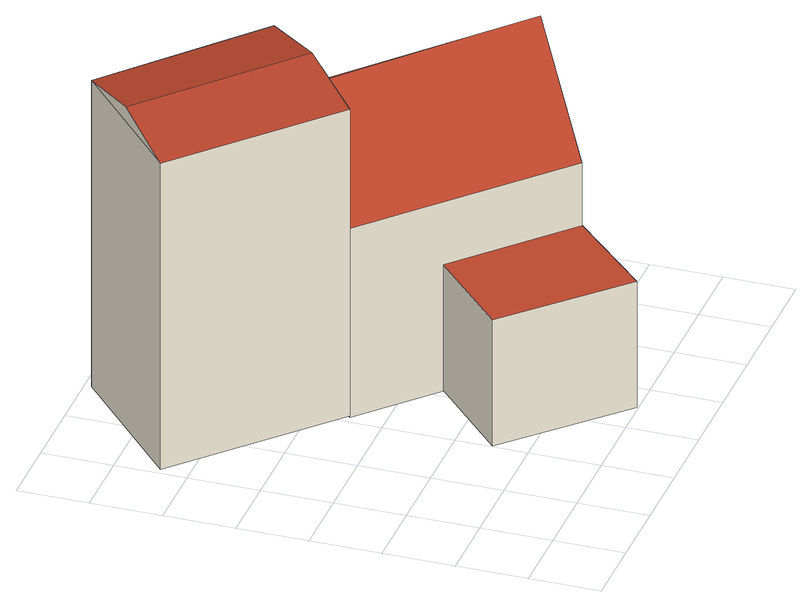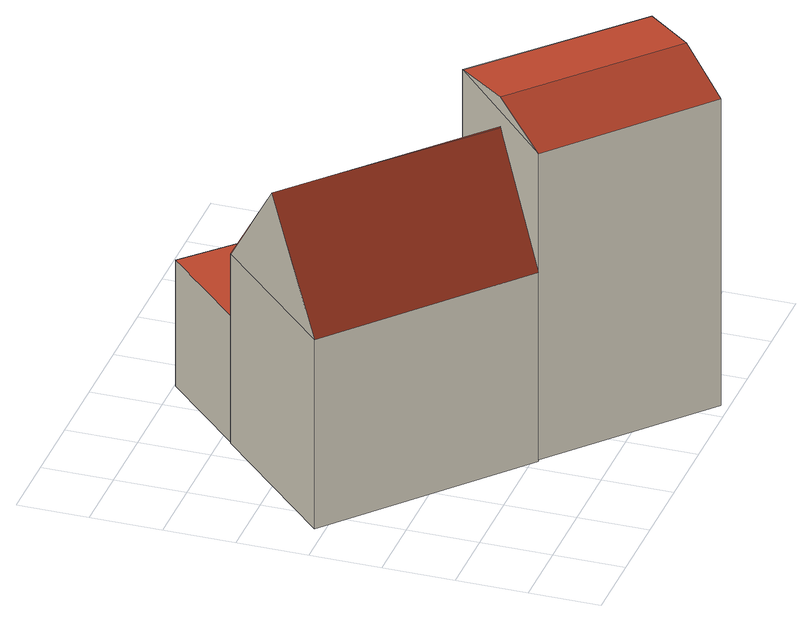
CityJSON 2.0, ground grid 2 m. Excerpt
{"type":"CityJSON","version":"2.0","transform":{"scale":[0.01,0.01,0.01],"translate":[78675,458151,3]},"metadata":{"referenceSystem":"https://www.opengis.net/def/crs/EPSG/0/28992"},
"CityObjects":{
"building1":{"type":"Building","children":["building1-1","building1-2","building1-3"]},
"building1-1":{"type":"BuildingPart","attributes":{"RelativeEavesHeight":9.28,"AbsoluteEavesHeight":12.49,"RelativeRidgeHeight":9.72,"AbsoluteRidgeHeight":12.94,"roofType":"1030"},"parents":["building1"],"geometry":[{"type":"Solid","lod":"2","boundaries":[[[[0,1,2,3]],[[4,5,1,0]],[[6,7,5,4]],[[3,2,7,6]],[[0,8,4]],[[6,9,3]],[[3,9,8,0]],[[4,8,9,6]],[[1,5,7,2]]]],"semantics":{"surfaces":[{"type":"WallSurface"},{"type":"RoofSurface","Slope":79.03,"Direction":222.53},{"type":"RoofSurface","Slope":79.02,"Direction":41.8},{"type":"GroundSurface"}],"values":[[0,0,0,0,0,0,1,2,3]]}}]},
"building1-2":{"type":"BuildingPart","attributes":{"RelativeEavesHeight":5.72,"AbsoluteEavesHeight":8.89,"RelativeRidgeHeight":8.87,"AbsoluteRidgeHeight":12.04,"roofType":"1030"},"parents":["building1"],"geometry":[{"type":"Solid","lod":"2","boundaries":[[[[10,11,12,13]],[[14,15,11,10]],[[16,17,15,14]],[[13,12,17,16]],[[10,18,14]],[[16,19,13]],[[13,19,18,10]],[[14,18,19,16]],[[11,15,17,12]]]],"semantics":{"surfaces":[{"type":"WallSurface"},{"type":"RoofSurface","Slope":37.07,"Direction":222.53},{"type":"RoofSurface","Slope":37.05,"Direction":41.8},{"type":"GroundSurface"}],"values":[[0,0,0,0,0,0,1,2,3]]}}]},
"building1-3":{"type":"BuildingPart","attributes":{"RelativeEavesHeight":3.81,"AbsoluteEavesHeight":7.01,"RelativeRidgeHeight":3.81,"AbsoluteRidgeHeight":7.01,"roofType":"1000"},"parents":["building1"],"geometry":[{"type":"Solid","lod":"2","boundaries":[[[[20,21,22,23]],[[24,25,21,20]],[[26,27,25,24]],[[23,22,27,26]],[[24,20,23,26]],[[21,25,27,22]]]],"semantics":{"surfaces":[{"type":"WallSurface"},{"type":"RoofSurface","Slope":90,"Direction":0},{"type":"GroundSurface"}],"values":[[0,0,0,0,1,2]]}}]}
},
"vertices":[
[14,1077,949],[14,1077,22],[425,696,22],[425,696,949],[354,1379,949],[354,1379,22],[765,1016,949],[765,1016,22],[184,1228,994],[595,856,994],
[425,696,589],[425,696,17],[928,228,17],[928,228,589],[765,1016,589],[765,1016,17],[1270,571,589],[1270,571,17],[595,856,904],[1099,399,904],
[704,4,401],[704,4,20],[928,228,20],[928,228,401],[401,298,401],[401,298,20],[627,508,401],[627,508,20]
]}
